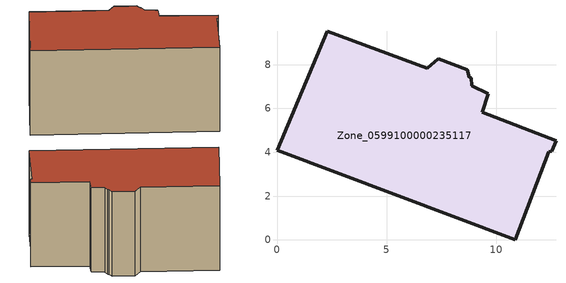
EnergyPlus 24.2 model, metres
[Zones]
Zone_0599100000235117
 floor ground (C_G): 8.77,7.43 8.85,7.41 8.88,7.03 9.63,6.67 9.37,5.83 12.73,4.53 12.54,4.05 12.41,4.02 10.88,0 0,4.09 2.29,9.53 6.86,7.83 7.36,8.27 8.68,7.78 z0
 wall outside (C_F): 0,4.09 10.88,0 12.41,4.02 12.54,4.05 12.73,4.53 9.37,5.83 9.63,6.67 8.88,7.03 8.85,7.41 8.77,7.43 8.68,7.78 7.36,8.27 6.86,7.83 2.29,9.53 0,4.09 z0:5.64
 roof outside (C_R): 8.85,7.41 8.77,7.43 8.68,7.78 7.36,8.27 6.86,7.83 2.29,9.53 0,4.09 10.88,0 12.41,4.02 12.54,4.05 12.73,4.53 9.37,5.83 9.63,6.67 8.88,7.03 z5.64
[BUILDING]
Pand.0599100000235117: North Axis=0; Terrain=City; Loads Convergence Tolerance Value=0.04; Temperature Convergence Tolerance Value=0.4; Solar Distribution=FullExterior; Maximum Number of Warmup Days=25; Minimum Number of Warmup Days=1
[Site:Location]
Rotterdam.The.Hague.AP_ZH_NLD Design_Conditions: Latitude=51.96; Longitude=4.45; Time Zone=1; Elevation=-4.5
[SITE:GROUNDTEMPERATURE:BUILDINGSURFACE]
18, 18, 18, 18, 18, 18, 18, 18, 18, 18, 18, 18
[MATERIAL] Thermal Absorptance=0.9; Solar Absorptance=0.7; Visible Absorptance=0.7
Name | Roughness | Thickness | Conductivity | Density | Specific Heat
G.D.1965 | MediumSmooth | 0.15 | 1 | 540 | 1210
F.D.1965 | Rough | 0.3 | 0.857143 | 1920 | 840
R.D.1965 | MediumRough | 0.2 | 0.08 | 1500 | 1000
[CONSTRUCTION]
C_G: G.D.1965
C_F: F.D.1965
C_R: R.D.1965
[ZONE]
Zone_0599100000235117: Type=1; Multiplier=1; Ceiling Height=Autocalculate; Volume=Autocalculate; Floor Area=autocalculate; Part of Total Floor Area=Yes
[ZONEINFILTRATION:DESIGNFLOWRATE]
Infil_Zone_0599100000235117: Zone or ZoneList or Space or SpaceList=Zone_0599100000235117; Schedule=AlwaysOn; Design Flow Rate Calculation Method=Flow/Area; Flow Rate per Floor Area=0.0042; Constant Term Coefficient=1; Temperature Term Coefficient=0; Velocity Term Coefficient=0; Velocity Squared Term Coefficient=0
[HVACTEMPLATE:ZONE:IDEALLOADSAIRSYSTEM]
Zone_0599100000235117: Maximum Heating Supply Air Temperature=50; Minimum Cooling Supply Air Temperature=13; Maximum Heating Supply Air Humidity Ratio=0.0156; Minimum Cooling Supply Air Humidity Ratio=0.0077; Heating Limit=NoLimit; Cooling Limit=NoLimit; Dehumidification Control Type=ConstantSensibleHeatRatio; Cooling Sensible Heat Ratio=0.7; Dehumidification Setpoint=60; Humidification Control Type=None; Humidification Setpoint=30; Outdoor Air Method=None; Outdoor Air Flow Rate per Person=0.00944; Outdoor Air Flow Rate per Zone Floor Area=0; Outdoor Air Flow Rate per Zone=0; Demand Controlled Ventilation Type=None; Outdoor Air Economizer Type=NoEconomizer; Heat Recovery Type=None; Sensible Heat Recovery Effectiveness=0.7; Latent Heat Recovery Effectiveness=0.65
[ZONECONTROL:THERMOSTAT]
ThermostatControl_Zone_0599100000235117: Zone or ZoneList=Zone_0599100000235117; Control Type Schedule=DualSetpointControlType; Control 1=Thermostat_Zone_0599100000235117; Temperature Difference Between Cutout And Setpoint=0
[THERMOSTATSETPOINT:DUALSETPOINT]
Thermostat_Zone_0599100000235117: Heating Setpoint Temperature Schedule=HeatingSetpoint_Zone_0599100000235117; Cooling Setpoint Temperature Schedule=CoolingSetpoint_Zone_0599100000235117
[SCHEDULE:COMPACT]
HeatingSetpoint_Zone_0599100000235117: Through: 12/31, For: AllDays, Until: 24:00, 21
CoolingSetpoint_Zone_0599100000235117: Through: 12/31, For: AllDays, Until: 24:00, 24
DualSetpointControlType: Through: 12/31, For: AllDays, Until: 24:00, 4
AlwaysOn: Through: 12/31, For: AllDays, Until: 24:00, 1
